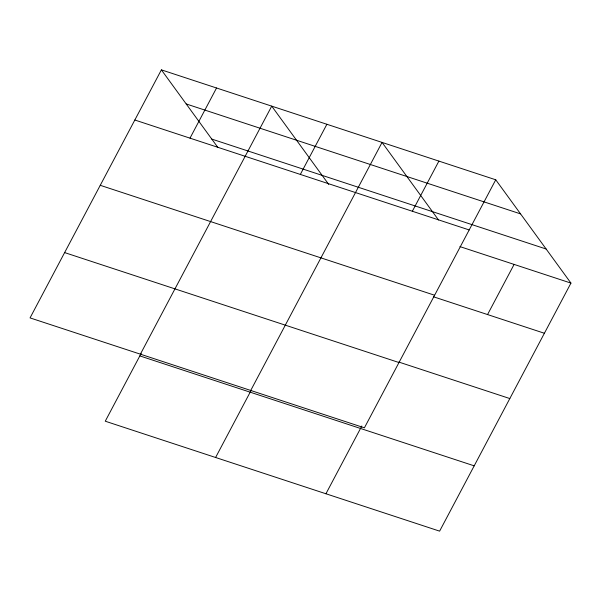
<?xml version="1.0" encoding="UTF-8"?>
<svg xmlns="http://www.w3.org/2000/svg" width="601" height="601" viewBox="0 0 601 601"><rect width="100%" height="100%" fill="white"/><g stroke="black" fill="none" stroke-linecap="round" stroke-linejoin="round"><path stroke-width="0.9" d="M161.384 69.859L30.05 317.899L364.409 427.829L495.742 179.789L161.384 69.859L217.84 147.41M189.999 138.147L216.548 87.994M140.386 354.177L271.72 106.137L328.732 184.447M141.137 353.448L105.258 421.211L439.616 531.141L570.95 283.101L495.742 179.789M300.335 174.425L326.891 124.272M250.73 390.455L382.056 142.414L438.52 219.966M215.601 457.489L251.045 390.545M412.346 211.251L438.903 161.098M325.937 493.767L361.817 426.004M487.554 314.563L514.11 264.41M186.205 103.95L520.556 213.881M211.77 139.079L546.129 249.009M134.827 120.012L469.186 229.943M459.93 246.598L570.95 283.101M100.254 185.311L434.613 295.241M433.381 296.751L544.393 333.255M398.801 362.057L509.821 398.553M64.63 252.593L398.981 362.531M139.838 355.905L474.197 465.843"/></g></svg>
